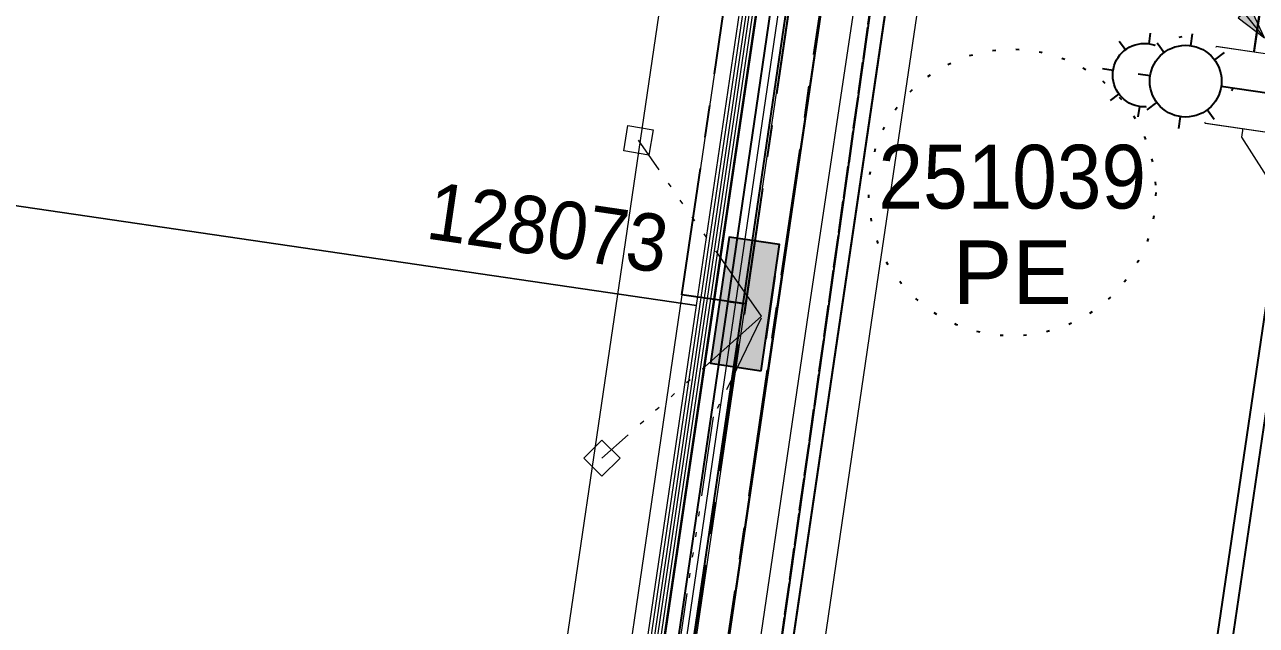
# Model space of a CAD drawing. Header units: metres. Extents: x 302924 to 306036, y 6267404 to 6269261.
# Drawn here: x 304136.33 to 304174.94, y 6268581.12 to 6268599.97 of the extents above; entities that cross this region are included whole.
import ezdxf
from ezdxf.enums import TextEntityAlignment as Align

# ---------------------------------------------------------------- set-up
doc = ezdxf.new("R2010")
doc.units = ezdxf.units.M
doc.set_wipeout_variables(frame=1)
for name, pattern in [('Cable Exist OH', [1, 1, 0]), ('Cable Exist UG', [7, 4, -1, 1, -1]), ('DOT', [6.35, 0, -6.35]), ('PHANTOMX2', [5.6, 2.5, -0.5, 0.15, -0.5, 0.15, -0.5, 0.15, -0.5, 0.15, -0.5])]:
    doc.linetypes.add(name, pattern=pattern)
doc.layers.get('0').update_dxf_attribs({"color": 6})
doc.layers.add('. Const Lines _SP', color=251, linetype='Continuous', lineweight=0, plot=False, transparency=0.4)
doc.layers.add('._ MGA Trench Outline (PL)', color=248, linetype='Continuous', lineweight=0, plot=False, transparency=0.6)
for name, color, linetype, lineweight, true_color, plot, transparency in [('. Const Lines_HV', 7, 'Continuous', 0, 0x990000, False, 0.4), ('. Const Lines_LV', 7, 'Continuous', 0, 0x000099, False, 0.4), ('. Const Lines_SL', 7, 'Continuous', 0, 0x009999, False, 0.4), ('. Const Lines_SP_Trench (PL)', 7, 'Continuous', 0, 0x990099, False, 0.4)]:
    doc.layers.add(name, color=color, linetype=linetype, lineweight=lineweight, true_color=true_color, plot=plot, transparency=transparency)
for name, color, linetype, lineweight in [('_User Miscellaneous3', 51, 'Continuous', 13), ('_User_EW_Final', 82, 'Continuous', 20), ('_User_HV_Exist', 1, 'Continuous', 35), ('_User_LV_Exist', 5, 'Continuous', 25), ('_User_LV_Final', 5, 'Continuous', 25), ('_User_TR_Final', 6, 'Continuous', 25), ('Cadastre Land Parcels_SP_EXT', 118, 'Continuous', 15), ('Services_SP_EXT', 42, 'PHANTOMX2', 20)]:
    doc.layers.add(name, color=color, linetype=linetype, lineweight=lineweight)
for name, color, linetype in [('Duct_SP_EXT', 30, 'Continuous'), ('Equip_SP_NEW', 2, 'Continuous'), ('OH_Details_SP_MISC', 7, 'Continuous'), ('SupportsUG_SP_LV_EXT', 7, 'Continuous')]:
    doc.layers.add(name, color=color, linetype=linetype)
doc.styles.add('iecARIAL', font='arial.ttf', dxfattribs={"height": 2})
doc.styles.add('SL_LABEL', font='arial.ttf', dxfattribs={"height": 2})
doc.styles.get("Standard").update_dxf_attribs({"font": 'arial.ttf'})
doc.linetypes.add('Cable o', pattern='A,4,-0.01,["O",Standard,S=1.5,R=0,X=0,Y=-0.75],-1.6', length=5.61)

# ---------------------------------------------------------------- blocks, each defined once
blk = doc.blocks.new('CCP_EXT')
blk.add_lwpolyline([(-0.566, 0), (0, 0.566), (0.566, 0), (0, -0.566), (-0.566, 0)])
at = {"flags": 1}
blk.add_attdef('Z', (0, 0), '', height=0.01, dxfattribs=at)
at = {"flags": 9}
for tag in ['CCP_TYPE', 'CONSTRUCTED_VOLTAGE', 'NO_PHASES', 'OPERATING_VOLTAGE', 'ORIENTATION', 'OWNED_BY', 'USAGE', 'LEGEND', 'LIFE_SUPPORT', 'STATE', 'NOTES']:
    blk.add_attdef(tag, text='', height=0.01, dxfattribs=at).set_placement((0, 0), align=Align.MIDDLE_LEFT)
blk = doc.blocks.new('PILLAR_EXT')
at = {"layer": 'SupportsUG_SP_LV_EXT', "linetype": 'Continuous'}
h = blk.add_hatch(color=256, dxfattribs=at)
h.dxf.hatch_style = 1
h.paths.add_polyline_path([(-0.8, 0), (-0.8, 2), (0.8, 2), (0.8, 0)])
h = blk.add_hatch(color=256, dxfattribs=at)
h.dxf.hatch_style = 1
h.paths.add_polyline_path([(-0.8, -2), (-0.8, 0), (0.8, 0), (0.8, -2)])
blk.add_lwpolyline([(-0.8, 2), (-0.8, -1), (-0.8, 1), (-0.8, -2), (0.8, -2), (0.8, 2)], close=True)
at = {"width": 0.9}
blk.add_attdef('ASSET_NUM', text='', height=1.8, rotation=360, dxfattribs=at).set_placement((4, 2), align=Align.MIDDLE_LEFT)
for tag, flags, p in [('OWNED_BY', 9, (-0.2, 0)), ('STREETNAME', 9, (-0.175, 0)), ('SUBURB', 1, (-0.158, 0)), ('PARENT', 9, (-0.143, 0)), ('NOTES', 9, (-0.127, 0)), ('LOCATION', 9, (-0.111, 0)), ('LEGEND', 9, (-0.091, 0)), ('SUPPORT_TYPE', 9, (-0.072, 0)), ('USAGE', 9, (-0.056, 0)), ('STATE', 9, (-0.032, 0))]:
    blk.add_attdef(tag, text='', height=0.01, rotation=270, dxfattribs=dict(flags=flags)).set_placement(p, align=Align.CENTER)
blk = doc.blocks.new('*U154')
for p, q in [((3.3, 3.327), (3.3, 2.996)), ((2.361, 2.939), (2.596, 2.704)), ((4.239, 2.939), (4.004, 2.704)), ((0, 2), (2.304, 2)), ((4.296, 2), (4.627, 2)), ((2.361, 1.061), (2.596, 1.296)), ((4.239, 1.061), (4.004, 1.296)), ((3.3, 1.004), (3.3, 0.673))]:
    blk.add_line(p, q)
blk.add_lwpolyline([(1.2, 0.8), (1.2, 3.2), (-1.2, 3.2), (-1.2, 0.8)], close=True)
blk.add_circle((3.3, 2), 0.996)
blk.add_wipeout([(1.2, 0.8), (1.2, 3.2), (-1.2, 3.2), (-1.2, 0.8)])
blk = doc.blocks.new('*U161')
at = {"linetype": 'DOT', "ltscale": 0.1}
blk.add_circle((0, 0), 4.5, dxfattribs=at)
at = {"linetype": 'DOT', "ltscale": 10, "insert": (0, -1.5), "char_height": 2, "attachment_point": 2, "style": 'iecARIAL'}
blk.add_mtext('PE', dxfattribs=at)
at = {"width": 0.9, "flags": 4}
blk.add_attdef('SL14', text='', height=2, dxfattribs=at).set_placement((0, 0.5), align=Align.MIDDLE)
at = {"flags": 1}
blk.add_attdef('Z', (0, 0), '', height=0.2, dxfattribs=at)
blk = doc.blocks.new('*U166')
h = blk.add_hatch(color=256)
h.dxf.hatch_style = 1
h.paths.add_polyline_path([(2.08, -2.177), (1.691, -2.491), (2.514, -3.112)])
blk.add_line((2.514, -3.112), (1.131, -1.4))
at = {"linetype": 'Continuous', "flags": 128}
blk.add_lwpolyline([(0, 1.8), (-0.088, 1.798), (-0.176, 1.791), (-0.264, 1.781), (-0.351, 1.765), (-0.437, 1.746), (-0.523, 1.722), (-0.606, 1.695), (-0.689, 1.663), (-0.77, 1.627), (-0.849, 1.587), (-0.925, 1.544), (-1, 1.497), (-1.072, 1.446), (-1.142, 1.391), (-1.209, 1.334), (-1.273, 1.273), (-1.334, 1.209), (-1.391, 1.142), (-1.446, 1.072), (-1.497, 1), (-1.544, 0.925), (-1.587, 0.849), (-1.627, 0.77), (-1.663, 0.689), (-1.695, 0.606), (-1.722, 0.523), (-1.746, 0.437), (-1.765, 0.351), (-1.781, 0.264), (-1.791, 0.176), (-1.798, 0.088), (-1.8, 0), (-1.798, -0.088), (-1.791, -0.176), (-1.781, -0.264), (-1.765, -0.351), (-1.746, -0.437), (-1.722, -0.523), (-1.695, -0.606), (-1.663, -0.689), (-1.627, -0.77), (-1.587, -0.849), (-1.544, -0.925), (-1.497, -1), (-1.446, -1.072), (-1.391, -1.142), (-1.334, -1.209), (-1.273, -1.273), (-1.209, -1.334), (-1.142, -1.391), (-1.072, -1.446), (-1, -1.497), (-0.925, -1.544), (-0.849, -1.587), (-0.77, -1.627), (-0.689, -1.663), (-0.606, -1.695), (-0.523, -1.722), (-0.437, -1.746), (-0.351, -1.765), (-0.264, -1.781), (-0.176, -1.791), (-0.088, -1.798), (0, -1.8), (0.088, -1.798), (0.176, -1.791), (0.264, -1.781), (0.351, -1.765), (0.437, -1.746), (0.523, -1.722), (0.606, -1.695), (0.689, -1.663), (0.77, -1.627), (0.849, -1.587), (0.925, -1.544), (1, -1.497), (1.072, -1.446), (1.142, -1.391), (1.209, -1.334), (1.273, -1.273), (1.334, -1.209), (1.391, -1.142), (1.446, -1.072), (1.497, -1), (1.544, -0.925), (1.587, -0.849), (1.627, -0.77), (1.663, -0.689), (1.695, -0.606), (1.722, -0.523), (1.746, -0.437), (1.765, -0.351), (1.781, -0.264), (1.791, -0.176), (1.798, -0.088), (1.8, 0), (1.798, 0.088), (1.791, 0.176), (1.781, 0.264), (1.765, 0.351), (1.746, 0.437), (1.722, 0.523), (1.695, 0.606), (1.663, 0.689), (1.627, 0.77), (1.587, 0.849), (1.544, 0.925), (1.497, 1), (1.446, 1.072), (1.391, 1.142), (1.334, 1.209), (1.273, 1.273), (1.209, 1.334), (1.142, 1.391), (1.072, 1.446), (1, 1.497), (0.925, 1.544), (0.849, 1.587), (0.77, 1.627), (0.689, 1.663), (0.606, 1.695), (0.523, 1.722), (0.437, 1.746), (0.351, 1.765), (0.264, 1.781), (0.176, 1.791), (0.088, 1.798)], close=True, dxfattribs=at)
at = {"flags": 128}
blk.add_lwpolyline([(2.08, -2.177), (1.691, -2.491), (2.514, -3.112), (2.08, -2.177)], dxfattribs=at)
blk.add_circle((0, 0), 1.8)
at = {"width": 0.9}
blk.add_attdef('CODE', text='', height=1.8, dxfattribs=at).set_placement((0, 0), align=Align.MIDDLE_CENTER)
at = {"flags": 1}
blk.add_attdef('Z', (0, 0), '', height=0.2, dxfattribs=at)
at = {"linetype": 'Continuous'}
blk.add_wipeout([(0, 1.8), (-0.088, 1.798), (-0.176, 1.791), (-0.264, 1.781), (-0.351, 1.765), (-0.437, 1.746), (-0.523, 1.722), (-0.606, 1.695), (-0.689, 1.663), (-0.77, 1.627), (-0.849, 1.587), (-0.925, 1.544), (-1, 1.497), (-1.072, 1.446), (-1.142, 1.391), (-1.209, 1.334), (-1.273, 1.273), (-1.334, 1.209), (-1.391, 1.142), (-1.446, 1.072), (-1.497, 1), (-1.544, 0.925), (-1.587, 0.849), (-1.627, 0.77), (-1.663, 0.689), (-1.695, 0.606), (-1.722, 0.523), (-1.746, 0.437), (-1.765, 0.351), (-1.781, 0.264), (-1.791, 0.176), (-1.798, 0.088), (-1.8, 0), (-1.798, -0.088), (-1.791, -0.176), (-1.781, -0.264), (-1.765, -0.351), (-1.746, -0.437), (-1.722, -0.523), (-1.695, -0.606), (-1.663, -0.689), (-1.627, -0.77), (-1.587, -0.849), (-1.544, -0.925), (-1.497, -1), (-1.446, -1.072), (-1.391, -1.142), (-1.334, -1.209), (-1.273, -1.273), (-1.209, -1.334), (-1.142, -1.391), (-1.072, -1.446), (-1, -1.497), (-0.925, -1.544), (-0.849, -1.587), (-0.77, -1.627), (-0.689, -1.663), (-0.606, -1.695), (-0.523, -1.722), (-0.437, -1.746), (-0.351, -1.765), (-0.264, -1.781), (-0.176, -1.791), (-0.088, -1.798), (0, -1.8), (0.088, -1.798), (0.176, -1.791), (0.264, -1.781), (0.351, -1.765), (0.437, -1.746), (0.523, -1.722), (0.606, -1.695), (0.689, -1.663), (0.77, -1.627), (0.849, -1.587), (0.925, -1.544), (1, -1.497), (1.072, -1.446), (1.142, -1.391), (1.209, -1.334), (1.273, -1.273), (1.334, -1.209), (1.391, -1.142), (1.446, -1.072), (1.497, -1), (1.544, -0.925), (1.587, -0.849), (1.627, -0.77), (1.663, -0.689), (1.695, -0.606), (1.722, -0.523), (1.746, -0.437), (1.765, -0.351), (1.781, -0.264), (1.791, -0.176), (1.798, -0.088), (1.8, 0), (1.798, 0.088), (1.791, 0.176), (1.781, 0.264), (1.765, 0.351), (1.746, 0.437), (1.722, 0.523), (1.695, 0.606), (1.663, 0.689), (1.627, 0.77), (1.587, 0.849), (1.544, 0.925), (1.497, 1), (1.446, 1.072), (1.391, 1.142), (1.334, 1.209), (1.273, 1.273), (1.209, 1.334), (1.142, 1.391), (1.072, 1.446), (1, 1.497), (0.925, 1.544), (0.849, 1.587), (0.77, 1.627), (0.689, 1.663), (0.606, 1.695), (0.523, 1.722), (0.437, 1.746), (0.351, 1.765), (0.264, 1.781), (0.176, 1.791), (0.088, 1.798)], dxfattribs=at)
blk = doc.blocks.new('*U171')
at = {"flags": 8}
blk.add_attdef('LNUMBER', text='', height=1, dxfattribs=at).set_placement((4.995, 1), align=Align.MIDDLE_LEFT)
at = {"flags": 9}
for tag in ['CONSTRUCTED_VOLTAGE', 'CONTROL_TYPE', 'LANTERN_PURPOSE', 'LANTERN_TYPE', 'NO_PHASES', 'OPERATING_VOLTAGE', 'OWNED_BY', 'MAINTAINED_BY', 'ORIENTATION', 'STATE', 'USAGE', 'CEXIST', 'CNEW', 'CNUMBER', 'CREMOVE', 'CREPLACE', 'LKINGHEIGHT', 'LBRACKET', 'LBRACKETVOCAB', 'LCATEGORY', 'LCHARGE1', 'LCHARGE1PERCENT', 'LCHARGE2', 'LCHARGE2PERCENT', 'LCHARGE3', 'LCHARGE3PERCENT', 'LEXIST', 'LLAMP', 'LLAMPVOCAB', 'LMAST', 'LMASTVOCAB', 'LNEW', 'LANTNUMBER', 'LOUTREACH', 'LOUTREACHVOCAB', 'LRATECODE', 'LREMOVE', 'LREPLACE', 'LTYPE', 'LTYPEVOCAB', 'LEGEND', 'SUBURB', 'STREETNAME', 'LOCATION', 'NOTES']:
    blk.add_attdef(tag, text='', height=0.01, rotation=270, dxfattribs=at).set_placement((-0.005, 0), align=Align.MIDDLE_LEFT)
for tag, p, height, flags in [('OPERATED_BY', (-0.01, 0), 0.01, 9), ('Z', (-0.005, 0), 0.001, 1)]:
    blk.add_attdef(tag, p, '', height=height, rotation=270, dxfattribs=dict(flags=flags))
at = {"style": 'SL_LABEL', "flags": 9}
blk.add_attdef('STREET_CODE', text='', height=0.001, rotation=270, dxfattribs=at).set_placement((-0.004, 0), align=Align.MIDDLE_LEFT)
at = {"linetype": 'DOT'}
blk.add_wipeout([(0.495, 2), (0.934, 3.061), (1.995, 3.5), (3.056, 3.061), (3.495, 2), (3.056, 0.939), (1.995, 0.5), (0.934, 0.939)], dxfattribs=at)
for p, q in [((1.995, 3.5), (1.995, 3.125)), ((0.934, 3.061), (1.2, 2.795)), ((3.056, 3.061), (2.79, 2.795)), ((-2.005, 2), (0.87, 2)), ((3.12, 2), (3.495, 2)), ((0.934, 0.939), (1.2, 1.205)), ((3.056, 0.939), (2.79, 1.205)), ((1.995, 0.875), (1.995, 0.5))]:
    blk.add_line(p, q)
at = {"linetype": 'DOT', "flags": 128}
blk.add_lwpolyline([(0.495, 2), (0.934, 3.061), (1.995, 3.5), (3.056, 3.061), (3.495, 2), (3.056, 0.939), (1.995, 0.5), (0.934, 0.939), (0.495, 2)], close=True, dxfattribs=at)
blk.add_circle((1.995, 2), 1.125)

msp = doc.modelspace()

# ---------------------------------------------------------------- linework, layer by layer
at = {"layer": '. Const Lines _SP', "linetype": 'Continuous', "lineweight": 0, "flags": 128}
for points in [[(304163.9272, 6268632.0025), (304145.0136, 6268503.325)], [(304165.9059, 6268631.7117), (304146.9924, 6268503.0342)], [(304167.8847, 6268631.4209), (304148.9711, 6268502.7433)]]:
    msp.add_lwpolyline(points, dxfattribs=at)
at = {"layer": '. Const Lines_HV', "linetype": 'Continuous', "lineweight": 0, "flags": 128}
for points in [[(304171.5652, 6268670.295), (304170.1128, 6268660.4011), (304168.2973, 6268648.0336), (304166.8448, 6268638.1397), (304165.0288, 6268625.7689), (304163.1736, 6268613.3282), (304161.3553, 6268600.9529), (304159.9013, 6268591.0582), (304157.8664, 6268577.2064), (304156.0485, 6268564.8377), (304153.867, 6268549.9963), (304152.0498, 6268537.6279)], [(304173.544, 6268670.0045), (304172.0916, 6268660.1106), (304170.2761, 6268647.7431), (304168.8236, 6268637.8492), (304167.0072, 6268625.4761), (304165.1521, 6268613.0353), (304163.3341, 6268600.6621), (304161.88, 6268590.7674), (304159.8452, 6268576.9157), (304158.0272, 6268564.5469), (304155.8458, 6268549.7054), (304154.0285, 6268537.3372)]]:
    msp.add_lwpolyline(points, dxfattribs=at)
at = {"layer": '. Const Lines_LV', "flags": 128}
msp.add_lwpolyline([(304196.3557, 6268743.2134), (304174.4783, 6268596.4326), (304179.9847, 6268587.8008), (304191.7612, 6268586.3304), (304199.0126, 6268585.0276)], dxfattribs=at)
at = {"layer": '. Const Lines_LV', "linetype": 'Continuous', "lineweight": 0, "flags": 128}
for points in [[(304170.5758, 6268670.4402), (304169.1234, 6268660.5463), (304167.3079, 6268648.1789), (304165.8554, 6268638.2849), (304164.0395, 6268625.9152), (304162.1844, 6268613.4746), (304160.366, 6268601.0982), (304158.9119, 6268591.2036), (304156.8771, 6268577.3517), (304155.0591, 6268564.9832), (304152.8776, 6268550.1417), (304151.0604, 6268537.7733)], [(304172.5546, 6268670.1497), (304171.1022, 6268660.2558), (304169.2867, 6268647.8884), (304167.8342, 6268637.9944), (304166.018, 6268625.6225), (304164.1629, 6268613.1817), (304162.5096, 6268601.7392), (304160.8907, 6268590.9128), (304158.8558, 6268577.061), (304157.0378, 6268564.6923), (304154.8564, 6268549.8509), (304153.0391, 6268537.4825)], [(304174.5334, 6268669.8592), (304173.081, 6268659.9654), (304171.2655, 6268647.5979), (304169.813, 6268637.7039), (304167.9965, 6268625.3298), (304166.1413, 6268612.8889), (304164.3235, 6268600.5167), (304162.8694, 6268590.622), (304160.8346, 6268576.7704), (304159.0166, 6268564.4015), (304156.8351, 6268549.56), (304155.0179, 6268537.1918)], [(304165.1658, 6268661.1273), (304163.3503, 6268648.7599), (304161.8978, 6268638.8659), (304160.0826, 6268626.5007), (304158.2275, 6268614.0603), (304156.4085, 6268601.6797), (304154.9544, 6268591.7852), (304152.9195, 6268577.9331), (304151.1016, 6268565.5648), (304148.9202, 6268550.7234), (304147.1029, 6268538.3547)], [(304167.1446, 6268660.8368), (304165.3291, 6268648.4694), (304163.8766, 6268638.5754), (304162.0611, 6268626.208), (304160.206, 6268613.7674), (304158.3872, 6268601.389), (304156.9332, 6268591.4944), (304154.8983, 6268577.6424), (304153.0804, 6268565.274), (304150.8989, 6268550.4325), (304149.0816, 6268538.064)], [(304162.1847, 6268613.4767), (304160.3657, 6268601.0982), (304158.9116, 6268591.2038), (304156.8765, 6268577.3518), (304155.0591, 6268564.9832), (304152.8776, 6268550.1417)]]:
    msp.add_lwpolyline(points, dxfattribs=at)
at = {"layer": '. Const Lines_SL', "linetype": 'Continuous', "lineweight": 0, "flags": 128}
msp.add_lwpolyline([(304168.134, 6268660.6916), (304166.3185, 6268648.3241), (304164.866, 6268638.4302), (304163.0503, 6268626.0616), (304161.1952, 6268613.621), (304159.3766, 6268601.2436), (304157.9225, 6268591.349), (304155.8877, 6268577.4971), (304154.0697, 6268565.1286), (304151.8883, 6268550.2871), (304150.071, 6268537.9186)], dxfattribs=at)
at = {"layer": '. Const Lines_SP_Trench (PL)', "linetype": 'Continuous', "lineweight": 0, "flags": 128}
msp.add_lwpolyline([(304168.8266, 6268660.5899), (304167.011, 6268648.2225), (304165.5586, 6268638.3285), (304163.7428, 6268625.9591), (304161.8877, 6268613.5185), (304160.0692, 6268601.1418), (304158.6151, 6268591.2472), (304156.5802, 6268577.3953), (304154.7623, 6268565.0268), (304152.5808, 6268550.1853), (304150.7636, 6268537.8169)], dxfattribs=at)
at = {"layer": '._ MGA Trench Outline (PL)', "flags": 128}
for points in [[(304167.7383, 6268660.7497), (304165.9227, 6268648.3822), (304164.4703, 6268638.4883), (304162.6546, 6268626.1201), (304160.7995, 6268613.6796), (304158.9808, 6268601.3017), (304157.5268, 6268591.4071), (304155.4919, 6268577.5552), (304153.674, 6268565.1867), (304151.4925, 6268550.3453), (304149.6753, 6268537.9768)], [(304167.7383, 6268660.7497), (304165.9227, 6268648.3822), (304164.4703, 6268638.4883), (304162.6546, 6268626.1201), (304160.7995, 6268613.6796), (304158.9808, 6268601.3017), (304157.5268, 6268591.4071), (304155.4919, 6268577.5552), (304153.674, 6268565.1867), (304151.4925, 6268550.3453), (304149.6753, 6268537.9768)], [(304167.7383, 6268660.7497), (304165.9227, 6268648.3822), (304164.4703, 6268638.4883), (304162.6546, 6268626.1201), (304160.7995, 6268613.6796), (304158.9808, 6268601.3017), (304157.5268, 6268591.4071), (304155.4919, 6268577.5552), (304153.674, 6268565.1867), (304151.4925, 6268550.3453), (304149.6753, 6268537.9768)], [(304167.8372, 6268660.7351), (304166.0217, 6268648.3677), (304164.5692, 6268638.4737), (304162.7535, 6268626.1055), (304160.8984, 6268613.6649), (304159.0798, 6268601.2872), (304157.6257, 6268591.3926), (304155.5909, 6268577.5407), (304153.7729, 6268565.1722), (304151.5915, 6268550.3307), (304149.7742, 6268537.9623)], [(304167.8372, 6268660.7351), (304166.0217, 6268648.3677), (304164.5692, 6268638.4737), (304162.7535, 6268626.1055), (304160.8984, 6268613.6649), (304159.0798, 6268601.2872), (304157.6257, 6268591.3926), (304155.5909, 6268577.5407), (304153.7729, 6268565.1722), (304151.5915, 6268550.3307), (304149.7742, 6268537.9623)], [(304167.8372, 6268660.7351), (304166.0217, 6268648.3677), (304164.5692, 6268638.4737), (304162.7535, 6268626.1055), (304160.8984, 6268613.6649), (304159.0798, 6268601.2872), (304157.6257, 6268591.3926), (304155.5909, 6268577.5407), (304153.7729, 6268565.1722), (304151.5915, 6268550.3307), (304149.7742, 6268537.9623)], [(304167.9361, 6268660.7206), (304166.1206, 6268648.3532), (304164.6682, 6268638.4592), (304162.8525, 6268626.0909), (304160.9974, 6268613.6503), (304159.1787, 6268601.2727), (304157.7247, 6268591.3781), (304155.6898, 6268577.5261), (304153.8719, 6268565.1577), (304151.6904, 6268550.3162), (304149.8731, 6268537.9477)], [(304167.9361, 6268660.7206), (304166.1206, 6268648.3532), (304164.6682, 6268638.4592), (304162.8525, 6268626.0909), (304160.9974, 6268613.6503), (304159.1787, 6268601.2727), (304157.7247, 6268591.3781), (304155.6898, 6268577.5261), (304153.8719, 6268565.1577), (304151.6904, 6268550.3162), (304149.8731, 6268537.9477)], [(304167.9361, 6268660.7206), (304166.1206, 6268648.3532), (304164.6682, 6268638.4592), (304162.8525, 6268626.0909), (304160.9974, 6268613.6503), (304159.1787, 6268601.2727), (304157.7247, 6268591.3781), (304155.6898, 6268577.5261), (304153.8719, 6268565.1577), (304151.6904, 6268550.3162), (304149.8731, 6268537.9477)], [(304168.0351, 6268660.7061), (304166.2195, 6268648.3386), (304164.7671, 6268638.4447), (304162.9514, 6268626.0762), (304161.0963, 6268613.6357), (304159.2777, 6268601.2581), (304157.8236, 6268591.3635), (304155.7887, 6268577.5116), (304153.9708, 6268565.1431), (304151.7893, 6268550.3017), (304149.9721, 6268537.9332)], [(304168.0351, 6268660.7061), (304166.2195, 6268648.3386), (304164.7671, 6268638.4447), (304162.9514, 6268626.0762), (304161.0963, 6268613.6357), (304159.2777, 6268601.2581), (304157.8236, 6268591.3635), (304155.7887, 6268577.5116), (304153.9708, 6268565.1431), (304151.7893, 6268550.3017), (304149.9721, 6268537.9332)], [(304168.0351, 6268660.7061), (304166.2195, 6268648.3386), (304164.7671, 6268638.4447), (304162.9514, 6268626.0762), (304161.0963, 6268613.6357), (304159.2777, 6268601.2581), (304157.8236, 6268591.3635), (304155.7887, 6268577.5116), (304153.9708, 6268565.1431), (304151.7893, 6268550.3017), (304149.9721, 6268537.9332)]]:
    msp.add_lwpolyline(points, dxfattribs=at)
at = {"layer": '_User_EW_Final', "linetype": 'Continuous', "flags": 128}
msp.add_lwpolyline([(304174.8454, 6268682.314), (304163.3357, 6268603.9598), (304151.3281, 6268518.8324), (304150.1226, 6268509.098)], dxfattribs=at)
at = {"layer": '_User_HV_Exist', "linetype": 'Cable Exist UG', "flags": 128}
msp.add_lwpolyline([(304162.6706, 6268609.9043), (304162.6706, 6268609.9043), (304162.6706, 6268609.9043), (304155.0451, 6268558.011), (304154.9846, 6268557.5953)], dxfattribs=at)
at = {"layer": '_User_LV_Exist', "linetype": 'Cable Exist UG'}
for points in [[(304158.9119, 6268591.2036), (304156.9332, 6268591.4944), (304156.9332, 6268591.4944), (304165.3291, 6268648.4694), (304167.3079, 6268648.1789), (304167.3079, 6268648.1789), (304172.0413, 6268680.8375), (304172.3917, 6268682.8077), (304172.3917, 6268682.8077)], [(304158.8933, 6268590.8694), (304162.2006, 6268613.434)], [(304152.9088, 6268550.0209), (304153.2939, 6268552.9739), (304153.2939, 6268552.9739), (304156.5143, 6268575.1514), (304157.0855, 6268579.0486), (304158.8283, 6268590.8381)]]:
    msp.add_lwpolyline(points, dxfattribs=at)
at = {"layer": '_User_LV_Final', "linetype": 'Cable o', "flags": 128}
msp.add_lwpolyline([(304174.6976, 6268597.9039), (304180.2889, 6268636.8545)], dxfattribs=at)
at = {"layer": '_User_TR_Final', "linetype": 'Continuous', "flags": 128}
msp.add_lwpolyline([(304174.8454, 6268682.314), (304163.3357, 6268603.9598), (304151.3281, 6268518.8324), (304150.1226, 6268509.098)], dxfattribs=at)
at = {"layer": 'Cadastre Land Parcels_SP_EXT', "linetype": 'Continuous'}
for points in [[(304158.8557, 6268601.1191), (304124.1717, 6268606.207), (304122.7392, 6268596.2353), (304157.3915, 6268591.1537), (304158.8557, 6268601.1191)], [(304157.3915, 6268591.1537), (304122.7392, 6268596.2353), (304120.7351, 6268582.2726), (304155.3406, 6268577.202), (304157.3915, 6268591.1537)]]:
    msp.add_lwpolyline(points, close=True, dxfattribs=at)
at = {"layer": 'Duct_SP_EXT'}
for p, q in [((304158.3784, 6268591.282), (304159.8324, 6268601.1766)), ((304158.8533, 6268591.2122), (304160.3073, 6268601.1068)), ((304176.0896, 6268596.9724), (304172.6629, 6268573.6274)), ((304176.5645, 6268596.9027), (304173.1378, 6268573.5577)), ((304156.3067, 6268577.1847), (304158.3784, 6268591.282)), ((304156.7816, 6268577.1149), (304158.8533, 6268591.2122)), ((304158.3784, 6268591.282), (304158.6158, 6268591.2471)), ((304158.3784, 6268591.282), (304158.6158, 6268591.2471)), ((304158.8533, 6268591.2122), (304158.6158, 6268591.2471)), ((304158.8533, 6268591.2122), (304158.6158, 6268591.2471))]:
    msp.add_line(p, q, dxfattribs=at)
at = {"layer": 'OH_Details_SP_MISC', "color": 7, "linetype": 'Cable Exist OH', "lineweight": 30, "flags": 128}
msp.add_lwpolyline([(304128.5498, 6268364.8613), (304137.0308, 6268421.9189), (304151.3281, 6268518.8324), (304163.3357, 6268603.9598), (304175.0607, 6268683.8992), (304082.251, 6268697.512), (303965.112, 6268714.683), (303858.683, 6268730.285), (303747.5441, 6268737.607), (303622.527, 6268742.478), (303502.824, 6268747.306)], dxfattribs=at)
at = {"layer": 'Services_SP_EXT'}
for points in [[(304159.4318, 6268590.819), (304155.5688, 6268596.3372)], [(304159.4318, 6268590.819), (304154.4273, 6268586.3649)], [(304159.4139, 6268590.7576), (304157.9148, 6268587.6578), (304157.9148, 6268587.6578), (304156.3446, 6268577.1277), (304152.1313, 6268572.7067)]]:
    msp.add_lwpolyline(points, dxfattribs=at)

# ---------------------------------------------------------------- block references
at = {"layer": 'Services_SP_EXT', "rotation": 305.4822045957535}
msp.add_blockref('CCP_EXT', (304155.5689, 6268596.3372), dxfattribs=at)
at = {"layer": 'Services_SP_EXT'}
msp.add_blockref('CCP_EXT', (304154.4273, 6268586.365), dxfattribs=at)
at = {"layer": 'SupportsUG_SP_LV_EXT'}
ref = msp.add_blockref('PILLAR_EXT', (304158.9119, 6268591.2037), dxfattribs=dict(at, rotation=171.6400189696054))
ref.add_attrib('ASSET_NUM', '128073', dxfattribs={"layer": '0', "height": 1.8, "rotation": 171.64002, "text_generation_flag": 6, "width": 0.9}).set_placement((304156.4696, 6268593.0572), align=Align.MIDDLE_RIGHT)

# ---------------------------------------------------------------- next in the draw order: block references
at = {"layer": '_User_LV_Final', "rotation": 171.6439338836442}
msp.add_blockref('*U154', (304174.9882, 6268599.8826), dxfattribs=at)

# ---------------------------------------------------------------- next in the draw order: block references
at = {"layer": '_User Miscellaneous3', "color": 40}
msp.add_blockref('*U166', (304172.6786, 6268602.6698), dxfattribs=at).add_auto_attribs({'CODE': 'V'})
at = {"layer": 'OH_Details_SP_MISC', "linetype": 'ByBlock'}
ref = msp.add_blockref('*U161', (304167.2873, 6268594.6977), dxfattribs=at)
ref.add_attrib('SL14', '251039', dxfattribs={"layer": '0', "height": 2, "width": 0.9}).set_placement((304167.2873, 6268595.1977), align=Align.MIDDLE)

# ---------------------------------------------------------------- next in the draw order: block references
at = {"layer": 'Equip_SP_NEW', "rotation": 171.6439338836442}
msp.add_blockref('*U171', (304174.9882, 6268599.8826), dxfattribs=at)

doc.saveas('drawing.dxf')
